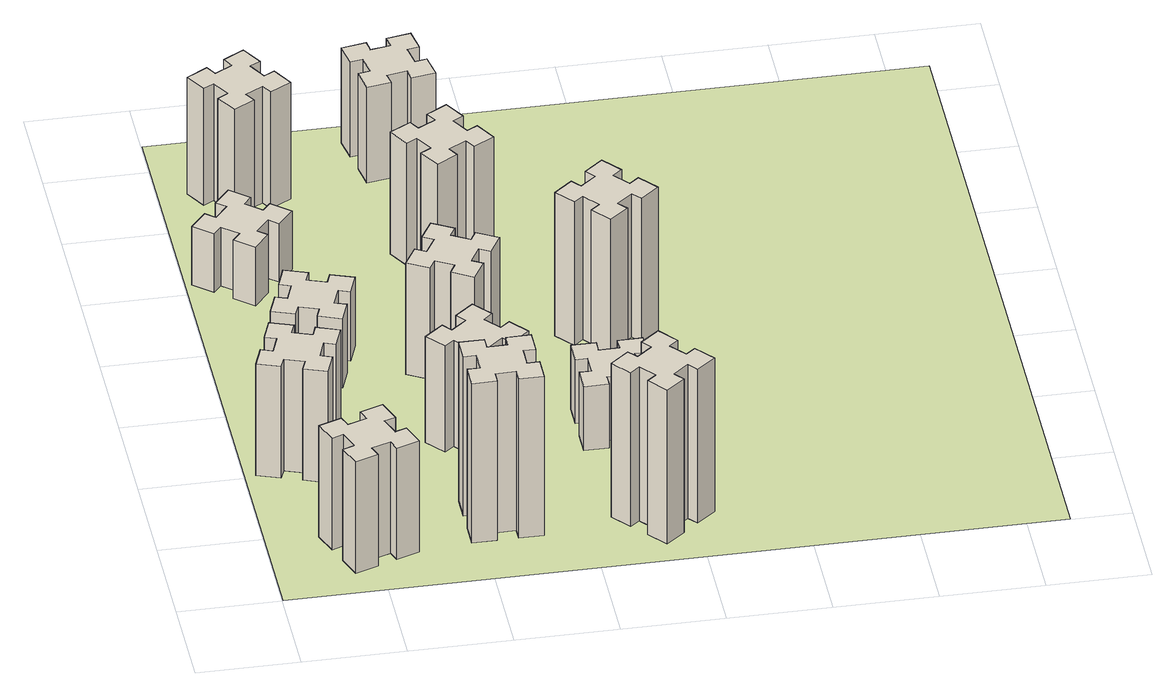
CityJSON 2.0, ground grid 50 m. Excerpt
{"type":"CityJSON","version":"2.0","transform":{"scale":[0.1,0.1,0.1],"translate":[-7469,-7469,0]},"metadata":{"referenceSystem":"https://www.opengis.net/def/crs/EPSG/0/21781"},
"CityObjects":{
"building1":{"type":"Building","attributes":{"class":"1000","function":"1000","usage":"1000","yearOfConstruction":2016,"roofType":"1000","measuredHeight":63,"storeysAboveGround":30,"storeysBelowGround":0},"geometry":[{"type":"Solid","lod":"1","boundaries":[[[[0,1,2,3,4,5,6,7,8,9,10,11,12,13,14,15,16,17,18,19]],[[17,16,20,21]],[[16,15,22,20]],[[15,14,23,22]],[[14,13,24,23]],[[13,12,25,24]],[[12,11,26,25]],[[11,10,27,26]],[[10,9,28,27]],[[9,8,29,28]],[[8,7,30,29]],[[7,6,31,30]],[[6,5,32,31]],[[5,4,33,32]],[[4,3,34,33]],[[3,2,35,34]],[[2,1,36,35]],[[1,0,37,36]],[[0,19,38,37]],[[19,18,39,38]],[[18,17,21,39]],[[24,25,26,27,28,29,30,31,32,33,34,35,36,37,38,39,21,20,22,23]]]]}]},
"building2":{"type":"Building","attributes":{"class":"1000","function":"1000","usage":"1000","yearOfConstruction":2016,"roofType":"1000","measuredHeight":63,"storeysAboveGround":30,"storeysBelowGround":0},"geometry":[{"type":"Solid","lod":"1","boundaries":[[[[40,41,42,43,44,45,46,47,48,49,50,51,52,53,54,55,56,57,58,59]],[[57,56,60,61]],[[56,55,62,60]],[[55,54,63,62]],[[54,53,64,63]],[[53,52,65,64]],[[52,51,66,65]],[[51,50,67,66]],[[50,49,68,67]],[[49,48,69,68]],[[48,47,70,69]],[[47,46,71,70]],[[46,45,72,71]],[[45,44,73,72]],[[44,43,74,73]],[[43,42,75,74]],[[42,41,76,75]],[[41,40,77,76]],[[40,59,78,77]],[[59,58,79,78]],[[58,57,61,79]],[[64,65,66,67,68,69,70,71,72,73,74,75,76,77,78,79,61,60,62,63]]]]}]},
"building3":{"type":"Building","attributes":{"class":"1000","function":"1000","usage":"1000","yearOfConstruction":2016,"roofType":"1000","measuredHeight":39,"storeysAboveGround":30,"storeysBelowGround":0},"geometry":[{"type":"Solid","lod":"1","boundaries":[[[[80,81,82,83,84,85,86,87,88,89,90,91,92,93,94,95,96,97,98,99]],[[97,96,100,101]],[[96,95,102,100]],[[95,94,103,102]],[[94,93,104,103]],[[93,92,105,104]],[[92,91,106,105]],[[91,90,107,106]],[[90,89,108,107]],[[89,88,109,108]],[[88,87,110,109]],[[87,86,111,110]],[[86,85,112,111]],[[85,84,113,112]],[[84,83,114,113]],[[83,82,115,114]],[[82,81,116,115]],[[81,80,117,116]],[[80,99,118,117]],[[99,98,119,118]],[[98,97,101,119]],[[104,105,106,107,108,109,110,111,112,113,114,115,116,117,118,119,101,100,102,103]]]]}]},
"building4":{"type":"Building","attributes":{"class":"1000","function":"1000","usage":"1000","yearOfConstruction":2016,"roofType":"1000","measuredHeight":33,"storeysAboveGround":30,"storeysBelowGround":0},"geometry":[{"type":"Solid","lod":"1","boundaries":[[[[120,121,122,123,124,125,126,127,128,129,130,131,132,133,134,135,136,137,138,139]],[[137,136,140,141]],[[136,135,142,140]],[[135,134,143,142]],[[134,133,144,143]],[[133,132,145,144]],[[132,131,146,145]],[[131,130,147,146]],[[130,129,148,147]],[[129,128,149,148]],[[128,127,150,149]],[[127,126,151,150]],[[126,125,152,151]],[[125,124,153,152]],[[124,123,154,153]],[[123,122,155,154]],[[122,121,156,155]],[[121,120,157,156]],[[120,139,158,157]],[[139,138,159,158]],[[138,137,141,159]],[[144,145,146,147,148,149,150,151,152,153,154,155,156,157,158,159,141,140,142,143]]]]}]},
"building5":{"type":"Building","attributes":{"class":"1000","function":"1000","usage":"1000","yearOfConstruction":2016,"roofType":"1000","measuredHeight":90,"storeysAboveGround":30,"storeysBelowGround":0},"geometry":[{"type":"Solid","lod":"1","boundaries":[[[[160,161,162,163,164,165,166,167,168,169,170,171,172,173,174,175,176,177,178,179]],[[177,176,180,181]],[[176,175,182,180]],[[175,174,183,182]],[[174,173,184,183]],[[173,172,185,184]],[[172,171,186,185]],[[171,170,187,186]],[[170,169,188,187]],[[169,168,189,188]],[[168,167,190,189]],[[167,166,191,190]],[[166,165,192,191]],[[165,164,193,192]],[[164,163,194,193]],[[163,162,195,194]],[[162,161,196,195]],[[161,160,197,196]],[[160,179,198,197]],[[179,178,199,198]],[[178,177,181,199]],[[184,185,186,187,188,189,190,191,192,193,194,195,196,197,198,199,181,180,182,183]]]]}]},
"building6":{"type":"Building","attributes":{"class":"1000","function":"1000","usage":"1000","yearOfConstruction":2016,"roofType":"1000","measuredHeight":66,"storeysAboveGround":30,"storeysBelowGround":0},"geometry":[{"type":"Solid","lod":"1","boundaries":[[[[200,201,202,203,204,205,206,207,208,209,210,211,212,213,214,215,216,217,218,219]],[[217,216,220,221]],[[216,215,222,220]],[[215,214,223,222]],[[214,213,224,223]],[[213,212,225,224]],[[212,211,226,225]],[[211,210,227,226]],[[210,209,228,227]],[[209,208,229,228]],[[208,207,230,229]],[[207,206,231,230]],[[206,205,232,231]],[[205,204,233,232]],[[204,203,234,233]],[[203,202,235,234]],[[202,201,236,235]],[[201,200,237,236]],[[200,219,238,237]],[[219,218,239,238]],[[218,217,221,239]],[[224,225,226,227,228,229,230,231,232,233,234,235,236,237,238,239,221,220,222,223]]]]}]},
"building7":{"type":"Building","attributes":{"class":"1000","function":"1000","usage":"1000","yearOfConstruction":2016,"roofType":"1000","measuredHeight":60,"storeysAboveGround":30,"storeysBelowGround":0},"geometry":[{"type":"Solid","lod":"1","boundaries":[[[[240,241,242,243,244,245,246,247,248,249,250,251,252,253,254,255,256,257,258,259]],[[257,256,260,261]],[[256,255,262,260]],[[255,254,263,262]],[[254,253,264,263]],[[253,252,265,264]],[[252,251,266,265]],[[251,250,267,266]],[[250,249,268,267]],[[249,248,269,268]],[[248,247,270,269]],[[247,246,271,270]],[[246,245,272,271]],[[245,244,273,272]],[[244,243,274,273]],[[243,242,275,274]],[[242,241,276,275]],[[241,240,277,276]],[[240,259,278,277]],[[259,258,279,278]],[[258,257,261,279]],[[264,265,266,267,268,269,270,271,272,273,274,275,276,277,278,279,261,260,262,263]]]]}]},
"building8":{"type":"Building","attributes":{"class":"1000","function":"1000","usage":"1000","yearOfConstruction":2016,"roofType":"1000","measuredHeight":63,"storeysAboveGround":30,"storeysBelowGround":0},"geometry":[{"type":"Solid","lod":"1","boundaries":[[[[280,281,282,283,284,285,286,287,288,289,290,291,292,293,294,295,296,297,298,299]],[[297,296,300,301]],[[296,295,302,300]],[[295,294,303,302]],[[294,293,304,303]],[[293,292,305,304]],[[292,291,306,305]],[[291,290,307,306]],[[290,289,308,307]],[[289,288,309,308]],[[288,287,310,309]],[[287,286,311,310]],[[286,285,312,311]],[[285,284,313,312]],[[284,283,314,313]],[[283,282,315,314]],[[282,281,316,315]],[[281,280,317,316]],[[280,299,318,317]],[[299,298,319,318]],[[298,297,301,319]],[[304,305,306,307,308,309,310,311,312,313,314,315,316,317,318,319,301,300,302,303]]]]}]},
"building9":{"type":"Building","attributes":{"class":"1000","function":"1000","usage":"1000","yearOfConstruction":2016,"roofType":"1000","measuredHeight":87,"storeysAboveGround":30,"storeysBelowGround":0},"geometry":[{"type":"Solid","lod":"1","boundaries":[[[[320,321,322,323,324,325,326,327,328,329,330,331,332,333,334,335,336,337,338,339]],[[337,336,340,341]],[[336,335,342,340]],[[335,334,343,342]],[[334,333,344,343]],[[333,332,345,344]],[[332,331,346,345]],[[331,330,347,346]],[[330,329,348,347]],[[329,328,349,348]],[[328,327,350,349]],[[327,326,351,350]],[[326,325,352,351]],[[325,324,353,352]],[[324,323,354,353]],[[323,322,355,354]],[[322,321,356,355]],[[321,320,357,356]],[[320,339,358,357]],[[339,338,359,358]],[[338,337,341,359]],[[344,345,346,347,348,349,350,351,352,353,354,355,356,357,358,359,341,340,342,343]]]]}]},
"building10":{"type":"Building","attributes":{"class":"1000","function":"1000","usage":"1000","yearOfConstruction":2016,"roofType":"1000","measuredHeight":69,"storeysAboveGround":30,"storeysBelowGround":0},"geometry":[{"type":"Solid","lod":"1","boundaries":[[[[360,361,362,363,364,365,366,367,368,369,370,371,372,373,374,375,376,377,378,379]],[[377,376,380,381]],[[376,375,382,380]],[[375,374,383,382]],[[374,373,384,383]],[[373,372,385,384]],[[372,371,386,385]],[[371,370,387,386]],[[370,369,388,387]],[[369,368,389,388]],[[368,367,390,389]],[[367,366,391,390]],[[366,365,392,391]],[[365,364,393,392]],[[364,363,394,393]],[[363,362,395,394]],[[362,361,396,395]],[[361,360,397,396]],[[360,379,398,397]],[[379,378,399,398]],[[378,377,381,399]],[[384,385,386,387,388,389,390,391,392,393,394,395,396,397,398,399,381,380,382,383]]]]}]},
"building11":{"type":"Building","attributes":{"class":"1000","function":"1000","usage":"1000","yearOfConstruction":2016,"roofType":"1000","measuredHeight":36,"storeysAboveGround":30,"storeysBelowGround":0},"geometry":[{"type":"Solid","lod":"1","boundaries":[[[[400,401,402,403,404,405,406,407,408,409,410,411,412,413,414,415,416,417,418,419]],[[417,416,420,421]],[[416,415,422,420]],[[415,414,423,422]],[[414,413,424,423]],[[413,412,425,424]],[[412,411,426,425]],[[411,410,427,426]],[[410,409,428,427]],[[409,408,429,428]],[[408,407,430,429]],[[407,406,431,430]],[[406,405,432,431]],[[405,404,433,432]],[[404,403,434,433]],[[403,402,435,434]],[[402,401,436,435]],[[401,400,437,436]],[[400,419,438,437]],[[419,418,439,438]],[[418,417,421,439]],[[424,425,426,427,428,429,430,431,432,433,434,435,436,437,438,439,421,420,422,423]]]]}]},
"building12":{"type":"Building","attributes":{"class":"1000","function":"1000","usage":"1000","yearOfConstruction":2016,"roofType":"1000","measuredHeight":54,"storeysAboveGround":30,"storeysBelowGround":0},"geometry":[{"type":"Solid","lod":"1","boundaries":[[[[440,441,442,443,444,445,446,447,448,449,450,451,452,453,454,455,456,457,458,459]],[[457,456,460,461]],[[456,455,462,460]],[[455,454,463,462]],[[454,453,464,463]],[[453,452,465,464]],[[452,451,466,465]],[[451,450,467,466]],[[450,449,468,467]],[[449,448,469,468]],[[448,447,470,469]],[[447,446,471,470]],[[446,445,472,471]],[[445,444,473,472]],[[444,443,474,473]],[[443,442,475,474]],[[442,441,476,475]],[[441,440,477,476]],[[440,459,478,477]],[[459,458,479,478]],[[458,457,461,479]],[[464,465,466,467,468,469,470,471,472,473,474,475,476,477,478,479,461,460,462,463]]]]}]},
"building13":{"type":"Building","attributes":{"class":"1000","function":"1000","usage":"1000","yearOfConstruction":2016,"roofType":"1000","measuredHeight":81,"storeysAboveGround":30,"storeysBelowGround":0},"geometry":[{"type":"Solid","lod":"1","boundaries":[[[[480,481,482,483,484,485,486,487,488,489,490,491,492,493,494,495,496,497,498,499]],[[497,496,500,501]],[[496,495,502,500]],[[495,494,503,502]],[[494,493,504,503]],[[493,492,505,504]],[[492,491,506,505]],[[491,490,507,506]],[[490,489,508,507]],[[489,488,509,508]],[[488,487,510,509]],[[487,486,511,510]],[[486,485,512,511]],[[485,484,513,512]],[[484,483,514,513]],[[483,482,515,514]],[[482,481,516,515]],[[481,480,517,516]],[[480,499,518,517]],[[499,498,519,518]],[[498,497,501,519]],[[504,505,506,507,508,509,510,511,512,513,514,515,516,517,518,519,501,500,502,503]]]]}]},
"landuse1":{"type":"LandUse","attributes":{"name":"plot1","function":"1010"},"geometry":[{"type":"MultiSurface","lod":"1","boundaries":[[[520,521,522,523]]]}]}
},
"vertices":[
[355,385,0],[389,291,0],[333,270,0],[374,157,0],[487,199,0],[466,255,0],[560,289,0],[580,233,0],[693,274,0],[652,387,0],[596,366,0],[562,460,0],[618,480,0],[577,593,0],[464,552,0],[485,496,0],[391,462,0],[370,518,0],[257,477,0],[299,364,0],[391,462,630],[370,518,630],[485,496,630],[464,552,630],[577,593,630],[618,480,630],[562,460,630],[596,366,630],[652,387,630],[693,274,630],[580,233,630],[560,289,630],[466,255,630],[487,199,630],[374,157,630],[333,270,630],[389,291,630],[355,385,630],[299,364,630],[257,477,630],
[189,1200,0],[155,1106,0],[99,1127,0],[57,1014,0],[170,973,0],[191,1029,0],[285,995,0],[264,939,0],[377,897,0],[418,1010,0],[362,1031,0],[396,1125,0],[452,1104,0],[493,1217,0],[380,1258,0],[360,1202,0],[266,1236,0],[287,1292,0],[174,1333,0],[133,1220,0],[266,1236,630],[287,1292,630],[360,1202,630],[380,1258,630],[493,1217,630],[452,1104,630],[396,1125,630],[362,1031,630],[418,1010,630],[377,897,630],[264,939,630],[285,995,630],[191,1029,630],[170,973,630],[57,1014,630],[99,1127,630],[155,1106,630],[189,1200,630],[133,1220,630],[174,1333,630],
[389,1940,0],[355,1846,0],[299,1867,0],[257,1754,0],[370,1713,0],[391,1769,0],[485,1735,0],[464,1679,0],[577,1637,0],[618,1750,0],[562,1771,0],[596,1865,0],[652,1844,0],[693,1957,0],[580,1998,0],[560,1942,0],[466,1976,0],[487,2032,0],[374,2073,0],[333,1960,0],[466,1976,390],[487,2032,390],[560,1942,390],[580,1998,390],[693,1957,390],[652,1844,390],[596,1865,390],[562,1771,390],[618,1750,390],[577,1637,390],[464,1679,390],[485,1735,390],[391,1769,390],[370,1713,390],[257,1754,390],[299,1867,390],[355,1846,390],[389,1940,390],[333,1960,390],[374,2073,390],
[223,2704,0],[159,2628,0],[113,2666,0],[36,2574,0],[128,2497,0],[166,2543,0],[243,2479,0],[204,2433,0],[296,2356,0],[373,2448,0],[327,2486,0],[392,2563,0],[438,2524,0],[515,2616,0],[423,2693,0],[384,2647,0],[308,2712,0],[346,2758,0],[254,2835,0],[177,2743,0],[308,2712,330],[346,2758,330],[384,2647,330],[423,2693,330],[515,2616,330],[438,2524,330],[392,2563,330],[327,2486,330],[373,2448,330],[296,2356,330],[204,2433,330],[243,2479,330],[166,2543,330],[128,2497,330],[36,2574,330],[113,2666,330],[159,2628,330],[223,2704,330],[177,2743,330],[254,2835,330],
[1165,585,0],[1065,585,0],[1065,645,0],[945,645,0],[945,525,0],[1005,525,0],[1005,425,0],[945,425,0],[945,305,0],[1065,305,0],[1065,365,0],[1165,365,0],[1165,305,0],[1285,305,0],[1285,425,0],[1225,425,0],[1225,525,0],[1285,525,0],[1285,645,0],[1165,645,0],[1225,525,900],[1285,525,900],[1225,425,900],[1285,425,900],[1285,305,900],[1165,305,900],[1165,365,900],[1065,365,900],[1065,305,900],[945,305,900],[945,425,900],[1005,425,900],[1005,525,900],[945,525,900],[945,645,900],[1065,645,900],[1065,585,900],[1165,585,900],[1165,645,900],[1285,645,900],
[387,3115,0],[474,3165,0],[504,3113,0],[608,3173,0],[548,3277,0],[496,3247,0],[446,3334,0],[498,3364,0],[438,3468,0],[334,3408,0],[364,3356,0],[277,3306,0],[247,3358,0],[143,3298,0],[203,3194,0],[255,3224,0],[305,3137,0],[253,3107,0],[313,3003,0],[417,3063,0],[305,3137,660],[253,3107,660],[255,3224,660],[203,3194,660],[143,3298,660],[247,3358,660],[277,3306,660],[364,3356,660],[334,3408,660],[438,3468,660],[498,3364,660],[446,3334,660],[496,3247,660],[548,3277,660],[608,3173,660],[504,3113,660],[474,3165,660],[387,3115,660],[417,3063,660],[313,3003,660],
[1148,999,0],[1224,1063,0],[1263,1017,0],[1355,1094,0],[1278,1186,0],[1232,1148,0],[1167,1224,0],[1213,1263,0],[1136,1355,0],[1044,1278,0],[1083,1232,0],[1006,1167,0],[968,1213,0],[876,1136,0],[953,1044,0],[999,1083,0],[1063,1006,0],[1017,968,0],[1094,876,0],[1186,953,0],[1063,1006,600],[1017,968,600],[999,1083,600],[953,1044,600],[876,1136,600],[968,1213,600],[1006,1167,600],[1083,1232,600],[1044,1278,600],[1136,1355,600],[1213,1263,600],[1167,1224,600],[1232,1148,600],[1278,1186,600],[1355,1094,600],[1263,1017,600],[1224,1063,600],[1148,999,600],[1186,953,600],[1094,876,600],
[1186,1657,0],[1236,1744,0],[1288,1714,0],[1348,1818,0],[1244,1878,0],[1214,1826,0],[1127,1876,0],[1157,1928,0],[1053,1988,0],[993,1884,0],[1045,1854,0],[995,1767,0],[943,1797,0],[883,1693,0],[987,1633,0],[1017,1685,0],[1104,1635,0],[1074,1583,0],[1178,1523,0],[1238,1627,0],[1104,1635,630],[1074,1583,630],[1017,1685,630],[987,1633,630],[883,1693,630],[943,1797,630],[995,1767,630],[1045,1854,630],[993,1884,630],[1053,1988,630],[1157,1928,630],[1127,1876,630],[1214,1826,630],[1244,1878,630],[1348,1818,630],[1288,1714,630],[1236,1744,630],[1186,1657,630],[1238,1627,630],[1178,1523,630],
[1823,492,0],[1746,427,0],[1708,473,0],[1616,396,0],[1693,304,0],[1739,343,0],[1803,266,0],[1757,228,0],[1834,136,0],[1926,213,0],[1888,259,0],[1964,323,0],[2003,277,0],[2095,354,0],[2018,446,0],[1972,408,0],[1907,484,0],[1953,523,0],[1876,615,0],[1784,538,0],[1907,484,870],[1953,523,870],[1972,408,870],[2018,446,870],[2095,354,870],[2003,277,870],[1964,323,870],[1888,259,870],[1926,213,870],[1834,136,870],[1757,228,870],[1803,266,870],[1739,343,870],[1693,304,870],[1616,396,870],[1708,473,870],[1746,427,870],[1823,492,870],[1784,538,870],[1876,615,870],
[1227,2475,0],[1314,2525,0],[1344,2473,0],[1448,2533,0],[1388,2637,0],[1336,2607,0],[1286,2694,0],[1338,2724,0],[1278,2828,0],[1174,2768,0],[1204,2716,0],[1117,2666,0],[1087,2718,0],[983,2658,0],[1043,2554,0],[1095,2584,0],[1145,2497,0],[1093,2467,0],[1153,2363,0],[1257,2423,0],[1145,2497,690],[1093,2467,690],[1095,2584,690],[1043,2554,690],[983,2658,690],[1087,2718,690],[1117,2666,690],[1204,2716,690],[1174,2768,690],[1278,2828,690],[1338,2724,690],[1286,2694,690],[1336,2607,690],[1388,2637,690],[1448,2533,690],[1344,2473,690],[1314,2525,690],[1227,2475,690],[1257,2423,690],[1153,2363,690],
[1865,1065,0],[1865,1165,0],[1925,1165,0],[1925,1285,0],[1805,1285,0],[1805,1225,0],[1705,1225,0],[1705,1285,0],[1585,1285,0],[1585,1165,0],[1645,1165,0],[1645,1065,0],[1585,1065,0],[1585,945,0],[1705,945,0],[1705,1005,0],[1805,1005,0],[1805,945,0],[1925,945,0],[1925,1065,0],[1805,1005,360],[1805,945,360],[1705,1005,360],[1705,945,360],[1585,945,360],[1585,1065,360],[1645,1065,360],[1645,1165,360],[1585,1165,360],[1585,1285,360],[1705,1285,360],[1705,1225,360],[1805,1225,360],[1805,1285,360],[1925,1285,360],[1925,1165,360],[1865,1165,360],[1865,1065,360],[1925,1065,360],[1925,945,360],
[998,3465,0],[1016,3367,0],[957,3357,0],[977,3238,0],[1096,3259,0],[1085,3318,0],[1184,3336,0],[1194,3277,0],[1312,3297,0],[1291,3416,0],[1232,3405,0],[1215,3504,0],[1274,3514,0],[1253,3632,0],[1135,3611,0],[1145,3552,0],[1047,3535,0],[1037,3594,0],[918,3573,0],[939,3455,0],[1047,3535,540],[1037,3594,540],[1145,3552,540],[1135,3611,540],[1253,3632,540],[1274,3514,540],[1215,3504,540],[1232,3405,540],[1291,3416,540],[1312,3297,540],[1194,3277,540],[1184,3336,540],[1085,3318,540],[1096,3259,540],[977,3238,540],[957,3357,540],[1016,3367,540],[998,3465,540],[939,3455,540],[918,3573,540],
[1823,1972,0],[1746,1907,0],[1708,1953,0],[1616,1876,0],[1693,1784,0],[1739,1823,0],[1803,1746,0],[1757,1708,0],[1834,1616,0],[1926,1693,0],[1888,1739,0],[1964,1803,0],[2003,1757,0],[2095,1834,0],[2018,1926,0],[1972,1888,0],[1907,1964,0],[1953,2003,0],[1876,2095,0],[1784,2018,0],[1907,1964,810],[1953,2003,810],[1972,1888,810],[2018,1926,810],[2095,1834,810],[2003,1757,810],[1964,1803,810],[1888,1739,810],[1926,1693,810],[1834,1616,810],[1757,1708,810],[1803,1746,810],[1739,1823,810],[1693,1784,810],[1616,1876,810],[1708,1953,810],[1746,1907,810],[1823,1972,810],[1784,2018,810],[1876,2095,810],
[5,3705,0],[3705,3705,0],[3705,5,0],[5,5,0]
]}
